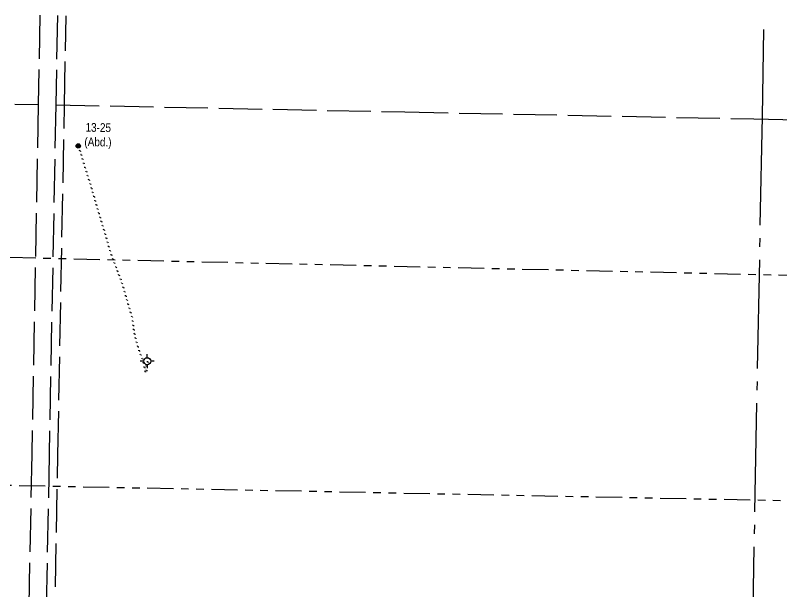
# Model space of a CAD drawing. Extents: x 398953 to 418778, y 6021401 to 6052343.
# Drawn here: x 414149 to 415031, y 6047672 to 6048335 of the extents above; entities that cross this region are included whole.
import ezdxf

# ---------------------------------------------------------------- set-up
doc = ezdxf.new("R2010")
doc.units = 0
doc.header["$LTSCALE"] = 5
for name, pattern in [('foc-DOT', [1, 0.2, -0.8]), ('foc-DRILLPATH', [14.75, 6, -1.75, 1.75, -1.75, 1.75, -1.75]), ('foc-QUARTERLINE', [33, 25, -3, 2, -3]), ('foc-UNSURVEYED', [12.5, 10, -2.5])]:
    doc.linetypes.add(name, pattern=pattern)
for name, color, linetype in [('ABADATA-DRILL', 8, 'foc-DOT'), ('ABADATA-DRILL-T', 8, 'Continuous'), ('AS-DRILL', 8, 'foc-DOT'), ('DRILL-T', 8, 'Continuous'), ('L-SECQ', 8, 'foc-QUARTERLINE'), ('L-USEC', 7, 'foc-UNSURVEYED'), ('P-PDRILLPATH', 12, 'foc-DRILLPATH')]:
    doc.layers.add(name, color=color, linetype=linetype)
doc.styles.add('80L', font='ARIALN.TTF', dxfattribs={"height": 10})

# ---------------------------------------------------------------- blocks, each defined once
blk = doc.blocks.new('BH-Existing')
at = {"layer": 'ABADATA-DRILL-T'}
h = blk.add_hatch(color=256, dxfattribs=at)
h.dxf.hatch_style = 1
edge = h.paths.add_edge_path()
edge.add_arc((0, 0), 0.5, 0, 360)
blk.add_circle((0, 0), 0.5, dxfattribs=at)
blk = doc.blocks.new('GABD')
for p, q in [((-0.81, 0), (-1.62, 0)), ((0, 0.81), (0, 1.62)), ((1.62, 0), (0.81, 0)), ((0, -0.81), (0, -1.62))]:
    blk.add_line(p, q)
blk.add_circle((0, 0), 0.8)

msp = doc.modelspace()

# ---------------------------------------------------------------- linework, layer by layer
at = {"layer": 'ABADATA-DRILL', "flags": 128}
msp.add_lwpolyline([(414300.69, 6047936.89), (414300.69, 6047936.89), (414300.675, 6047936.64), (414300.354, 6047935.496), (414299.692, 6047933.848), (414299.192, 6047931.697), (414299.15, 6047929.498), (414299.21, 6047927.376), (414299.19, 6047925.246), (414299.264, 6047923.835), (414299.112, 6047923.737), (414298.984, 6047923.84), (414298.835, 6047923.933), (414298.569, 6047924.138), (414298.208, 6047924.585), (414298.169, 6047924.655), (414298.14, 6047924.726), (414298.141, 6047924.796), (414298.147, 6047925.066), (414298.125, 6047925.526), (414297.987, 6047926.169), (414297.762, 6047926.944), (414297.519, 6047927.868), (414297.319, 6047928.912), (414297.141, 6047930.106), (414296.925, 6047931.35), (414296.679, 6047932.655), (414296.416, 6047934.08), (414296.095, 6047935.627), (414295.656, 6047937.235), (414295.096, 6047938.856), (414294.418, 6047940.579), (414293.683, 6047942.393), (414292.954, 6047944.087), (414292.256, 6047945.791), (414291.61, 6047947.603), (414291.025, 6047949.435), (414290.441, 6047951.346), (414289.83, 6047953.448), (414289.171, 6047955.621), (414288.464, 6047957.894), (414287.798, 6047960.247), (414287.154, 6047962.67), (414286.55, 6047965.162), (414285.989, 6047967.763), (414285.47, 6047970.453), (414284.944, 6047973.313), (414284.467, 6047976.123), (414284.082, 6047979.051), (414283.804, 6047981.826), (414283.508, 6047984.672), (414282.955, 6047987.714), (414282.085, 6047990.88), (414281.045, 6047994.111), (414279.948, 6047997.422), (414278.805, 6048000.994), (414277.763, 6048004.624), (414276.812, 6048008.313), (414275.783, 6048012.073), (414274.59, 6048016.196), (414273.388, 6048020.31), (414272.126, 6048024.484), (414270.772, 6048028.49), (414269.325, 6048032.398), (414267.667, 6048036.75), (414266.018, 6048041.092), (414264.417, 6048045.273), (414262.815, 6048049.444), (414261.253, 6048053.574), (414259.829, 6048057.602), (414258.465, 6048061.658), (414257.142, 6048065.754), (414255.833, 6048070.089), (414254.605, 6048074.433), (414253.291, 6048079.039), (414252.051, 6048083.263), (414250.855, 6048087.226), (414249.648, 6048091.1), (414248.478, 6048094.833), (414247.319, 6048098.585), (414246.17, 6048102.387), (414245.091, 6048106.128), (414244.031, 6048109.849), (414242.904, 6048113.761), (414241.739, 6048117.714), (414240.506, 6048121.828), (414239.217, 6048126.153), (414237.883, 6048130.689), (414236.538, 6048135.235), (414235.222, 6048139.7), (414233.951, 6048143.925), (414232.753, 6048147.748), (414231.648, 6048151.17), (414230.588, 6048154.41), (414229.624, 6048157.379), (414228.737, 6048160.186), (414227.91, 6048163.012), (414227.152, 6048165.757), (414226.439, 6048168.281), (414225.744, 6048170.655), (414224.558, 6048174.618), (414223.577, 6048177.717), (414222.696, 6048180.364), (414222.63, 6048180.565), (414221.902, 6048182.819), (414221.364, 6048184.5)], dxfattribs=at)
at = {"layer": 'AS-DRILL', "flags": 128}
msp.add_lwpolyline([(414301.73, 6047936.155), (414301.715, 6047935.906), (414301.393, 6047934.761), (414300.732, 6047933.114), (414300.231, 6047930.963), (414300.19, 6047928.763), (414300.25, 6047926.642), (414300.23, 6047924.512), (414300.303, 6047923.1), (414300.151, 6047923.003), (414300.023, 6047923.105), (414299.875, 6047923.198), (414299.609, 6047923.403), (414299.247, 6047923.85), (414299.208, 6047923.921), (414299.18, 6047923.991), (414299.181, 6047924.061), (414299.186, 6047924.331), (414299.165, 6047924.792), (414299.027, 6047925.434), (414298.801, 6047926.209), (414298.559, 6047927.134), (414298.359, 6047928.178), (414298.181, 6047929.371), (414297.964, 6047930.615), (414297.719, 6047931.92), (414297.456, 6047933.345), (414297.135, 6047934.892), (414296.695, 6047936.5), (414296.136, 6047938.121), (414295.458, 6047939.844), (414294.722, 6047941.658), (414293.994, 6047943.352), (414293.296, 6047945.056), (414292.65, 6047946.868), (414292.064, 6047948.7), (414291.48, 6047950.611), (414290.87, 6047952.713), (414290.211, 6047954.886), (414289.503, 6047957.16), (414288.838, 6047959.513), (414288.193, 6047961.935), (414287.59, 6047964.427), (414287.029, 6047967.028), (414286.51, 6047969.718), (414285.983, 6047972.579), (414285.506, 6047975.388), (414285.122, 6047978.316), (414284.844, 6047981.092), (414284.547, 6047983.938), (414283.995, 6047986.979), (414283.124, 6047990.146), (414282.085, 6047993.376), (414280.987, 6047996.687), (414279.844, 6048000.259), (414278.803, 6048003.89), (414277.852, 6048007.578), (414276.823, 6048011.338), (414275.63, 6048015.462), (414274.427, 6048019.575), (414273.166, 6048023.749), (414271.811, 6048027.756), (414270.365, 6048031.664), (414268.706, 6048036.016), (414267.058, 6048040.358), (414265.456, 6048044.538), (414263.855, 6048048.709), (414262.292, 6048052.84), (414260.868, 6048056.867), (414259.504, 6048060.924), (414258.181, 6048065.019), (414256.873, 6048069.355), (414255.645, 6048073.699), (414254.331, 6048078.304), (414253.091, 6048082.528), (414251.895, 6048086.492), (414250.688, 6048090.365), (414249.518, 6048094.098), (414248.359, 6048097.85), (414247.21, 6048101.653), (414246.13, 6048105.394), (414245.07, 6048109.114), (414243.944, 6048113.026), (414242.778, 6048116.979), (414241.546, 6048121.093), (414240.257, 6048125.418), (414238.922, 6048129.954), (414237.578, 6048134.5), (414236.262, 6048138.966), (414234.991, 6048143.19), (414233.793, 6048147.014), (414232.687, 6048150.435), (414231.628, 6048153.676), (414230.664, 6048156.644), (414229.777, 6048159.452), (414228.95, 6048162.278), (414228.191, 6048165.022), (414227.479, 6048167.546), (414226.783, 6048169.92), (414225.598, 6048173.883), (414224.616, 6048176.982), (414223.736, 6048179.629), (414223.67, 6048179.83), (414222.942, 6048182.084), (414222.404, 6048183.765)], dxfattribs=at)
at = {"layer": 'L-SECQ'}
for p, q in [((415009.934, 6048318.358), (415008.064, 6048218.419)), ((415008.064, 6048218.419), (414977.968, 6046610.046))]:
    msp.add_line(p, q, dxfattribs=at)
at = {"layer": 'L-USEC'}
for p, q in [((414177.277, 6048334.685), (414175.345, 6048232.112)), ((414197.39, 6048334.306), (414195.458, 6048231.733)), ((414205.502, 6048231.504), (414207.433, 6048334.094)), ((413773.632, 6048240.076), (414175.345, 6048232.112)), ((414175.345, 6048232.112), (414167.776, 6047830.082)), ((414195.458, 6048231.733), (414187.89, 6047829.703)), ((414195.458, 6048231.707), (414597.14, 6048223.61)), ((414197.932, 6047829.471), (414205.502, 6048231.504)), ((414597.14, 6048223.61), (414998.835, 6048215.513)), ((414998.835, 6048215.513), (415400.526, 6048207.416)), ((414167.776, 6047830.082), (414160.207, 6047428.051)), ((414187.89, 6047829.703), (414180.32, 6047427.672)), ((414190.363, 6047427.439), (414197.932, 6047829.471))]:
    msp.add_line(p, q, dxfattribs=at)
at = {"layer": 'P-PDRILLPATH', "flags": 128}
for points in [[(412036.536, 6047706.453), (412675.494, 6048089.896), (415684.419, 6048021.095)], [(412030.058, 6047702.68), (412524.609, 6047825.971), (415679.572, 6047763.991)]]:
    msp.add_lwpolyline(points, dxfattribs=at)

# ---------------------------------------------------------------- block references
at = {"layer": 'ABADATA-DRILL-T', "xscale": 4.999999999999934, "yscale": 4.999999999999934, "zscale": 9.999999999999869}
msp.add_blockref('BH-Existing', (414221.364, 6048184.5), dxfattribs=at)
at = {"layer": 'DRILL-T', "linetype": 'Continuous', "xscale": 4.997820549999936, "yscale": 4.997820549999936, "zscale": 4.997820549999936}
msp.add_blockref('GABD', (414300.69, 6047936.89), dxfattribs=at)

# ---------------------------------------------------------------- texts
at = {"layer": 'DRILL-T', "linetype": 'Continuous', "insert": (414229.175, 6048210.99), "char_height": 10, "attachment_point": 1, "rotation": 358.876678, "style": '80L'}
msp.add_mtext_dynamic_manual_height_columns('\\pxqc;13-25\\P(Abd.)', width=30.59795, gutter_width=50, heights=[0], dxfattribs=at)

doc.saveas('drawing.dxf')
